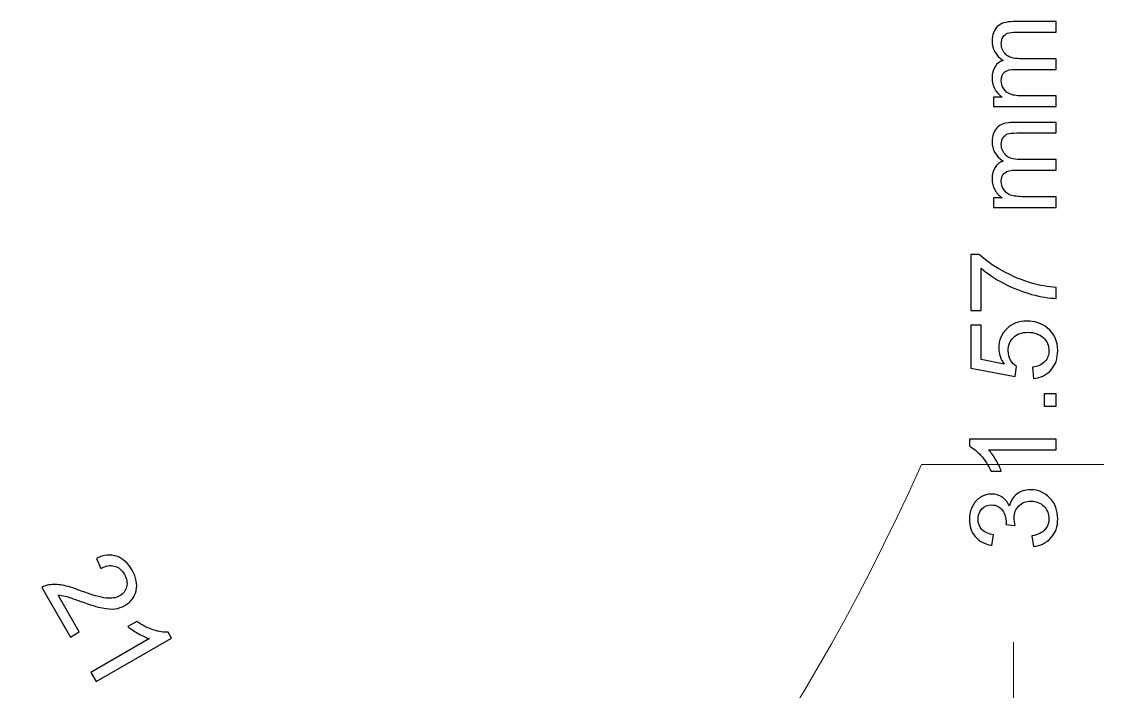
# Model space of a CAD drawing. Header units: millimetres. Extents: x -819 to 558, y -342 to 336.
# Drawn here: x 341.2 to 416.9, y -91.6 to -44.7 of the extents above; entities that cross this region are included whole.
import ezdxf

# ---------------------------------------------------------------- set-up
doc = ezdxf.new("R2010")
doc.units = ezdxf.units.MM
doc.header["$MEASUREMENT"] = 0
doc.layers.add('#Layer 1', color=7, linetype='Continuous')

msp = doc.modelspace()

# ---------------------------------------------------------------- linework, layer by layer
at = {"layer": '#Layer 1', "color": 250}
for points, knots in [([(413.6225, -50.6646), (413.6225, -50.6646), (409.2325, -50.6646), (409.2325, -50.6646), (409.2325, -50.6646), (409.2325, -50.6646), (409.2325, -50), (409.2325, -50), (409.2325, -50), (409.2325, -50), (409.8478, -50), (409.8478, -50), (409.8478, -50), (409.6333, -49.8617), (409.4597, -49.6782), (409.3299, -49.4496), (409.3299, -49.4496), (409.1986, -49.221), (409.1323, -48.96), (409.1323, -48.6679), (409.1323, -48.6679), (409.1323, -48.3433), (409.2001, -48.0766), (409.3355, -47.8692), (409.3355, -47.8692), (409.471, -47.6603), (409.6587, -47.5136), (409.9014, -47.4289), (409.9014, -47.4289), (409.3891, -47.0804), (409.1323, -46.6288), (409.1323, -46.0728), (409.1323, -46.0728), (409.1323, -45.6368), (409.2537, -45.3024), (409.495, -45.0681), (409.495, -45.0681), (409.7363, -44.8339), (410.1074, -44.7167), (410.6084, -44.7167), (410.6084, -44.7167), (410.6084, -44.7167), (413.6225, -44.7167), (413.6225, -44.7167), (413.6225, -44.7167), (413.6225, -44.7167), (413.6225, -45.4562), (413.6225, -45.4562), (413.6225, -45.4562), (413.6225, -45.4562), (410.8567, -45.4562), (410.8567, -45.4562), (410.8567, -45.4562), (410.559, -45.4562), (410.3445, -45.4802), (410.2132, -45.5281), (410.2132, -45.5281), (410.0834, -45.5775), (409.9776, -45.665), (409.8972, -45.7906), (409.8972, -45.7906), (409.8181, -45.9176), (409.7772, -46.0672), (409.7772, -46.2379), (409.7772, -46.2379), (409.7772, -46.547), (409.8802, -46.8024), (410.0862, -47.007), (410.0862, -47.007), (410.2909, -47.2102), (410.6196, -47.3132), (411.0712, -47.3132), (411.0712, -47.3132), (411.0712, -47.3132), (413.6225, -47.3132), (413.6225, -47.3132), (413.6225, -47.3132), (413.6225, -47.3132), (413.6225, -48.0569), (413.6225, -48.0569), (413.6225, -48.0569), (413.6225, -48.0569), (410.7706, -48.0569), (410.7706, -48.0569), (410.7706, -48.0569), (410.439, -48.0569), (410.1907, -48.1175), (410.0256, -48.2389), (410.0256, -48.2389), (409.8605, -48.3602), (409.7772, -48.5578), (409.7772, -48.8344), (409.7772, -48.8344), (409.7772, -49.0432), (409.8322, -49.2365), (409.9437, -49.4143), (409.9437, -49.4143), (410.0538, -49.5921), (410.2147, -49.722), (410.4263, -49.801), (410.4263, -49.801), (410.6394, -49.8814), (410.9456, -49.9209), (411.345, -49.9209), (411.345, -49.9209), (411.345, -49.9209), (413.6225, -49.9209), (413.6225, -49.9209), (413.6225, -49.9209), (413.6225, -49.9209), (413.6225, -50.6646), (413.6225, -50.6646)], [0, 0, 0, 0, 0.0357143, 0.0357143, 0.0357143, 0.0357143, 0.0714286, 0.0714286, 0.0714286, 0.0714286, 0.1071429, 0.1071429, 0.1071429, 0.1071429, 0.1428571, 0.1428571, 0.1428571, 0.1428571, 0.1785714, 0.1785714, 0.1785714, 0.1785714, 0.2142857, 0.2142857, 0.2142857, 0.2142857, 0.25, 0.25, 0.25, 0.25, 0.2857143, 0.2857143, 0.2857143, 0.2857143, 0.3214286, 0.3214286, 0.3214286, 0.3214286, 0.3571429, 0.3571429, 0.3571429, 0.3571429, 0.3928571, 0.3928571, 0.3928571, 0.3928571, 0.4285714, 0.4285714, 0.4285714, 0.4285714, 0.4642857, 0.4642857, 0.4642857, 0.4642857, 0.5, 0.5, 0.5, 0.5, 0.5357143, 0.5357143, 0.5357143, 0.5357143, 0.5714286, 0.5714286, 0.5714286, 0.5714286, 0.6071429, 0.6071429, 0.6071429, 0.6071429, 0.6428571, 0.6428571, 0.6428571, 0.6428571, 0.6785714, 0.6785714, 0.6785714, 0.6785714, 0.7142857, 0.7142857, 0.7142857, 0.7142857, 0.75, 0.75, 0.75, 0.75, 0.7857143, 0.7857143, 0.7857143, 0.7857143, 0.8214286, 0.8214286, 0.8214286, 0.8214286, 0.8571429, 0.8571429, 0.8571429, 0.8571429, 0.8928571, 0.8928571, 0.8928571, 0.8928571, 0.9285714, 0.9285714, 0.9285714, 0.9285714, 0.9642857, 0.9642857, 0.9642857, 0.9642857, 1, 1, 1, 1]), ([(413.6225, -57.7174), (413.6225, -57.7174), (409.2325, -57.7174), (409.2325, -57.7174), (409.2325, -57.7174), (409.2325, -57.7174), (409.2325, -57.0528), (409.2325, -57.0528), (409.2325, -57.0528), (409.2325, -57.0528), (409.8478, -57.0528), (409.8478, -57.0528), (409.8478, -57.0528), (409.6333, -56.9145), (409.4597, -56.731), (409.3299, -56.5024), (409.3299, -56.5024), (409.1986, -56.2738), (409.1323, -56.0128), (409.1323, -55.7207), (409.1323, -55.7207), (409.1323, -55.3961), (409.2001, -55.1294), (409.3355, -54.922), (409.3355, -54.922), (409.471, -54.7131), (409.6587, -54.5664), (409.9014, -54.4817), (409.9014, -54.4817), (409.3891, -54.1332), (409.1323, -53.6816), (409.1323, -53.1256), (409.1323, -53.1256), (409.1323, -52.6896), (409.2537, -52.3552), (409.495, -52.1209), (409.495, -52.1209), (409.7363, -51.8867), (410.1074, -51.7695), (410.6084, -51.7695), (410.6084, -51.7695), (410.6084, -51.7695), (413.6225, -51.7695), (413.6225, -51.7695), (413.6225, -51.7695), (413.6225, -51.7695), (413.6225, -52.509), (413.6225, -52.509), (413.6225, -52.509), (413.6225, -52.509), (410.8567, -52.509), (410.8567, -52.509), (410.8567, -52.509), (410.559, -52.509), (410.3445, -52.533), (410.2132, -52.5809), (410.2132, -52.5809), (410.0834, -52.6303), (409.9776, -52.7178), (409.8972, -52.8434), (409.8972, -52.8434), (409.8181, -52.9704), (409.7772, -53.12), (409.7772, -53.2907), (409.7772, -53.2907), (409.7772, -53.5998), (409.8802, -53.8552), (410.0862, -54.0598), (410.0862, -54.0598), (410.2909, -54.263), (410.6196, -54.366), (411.0712, -54.366), (411.0712, -54.366), (411.0712, -54.366), (413.6225, -54.366), (413.6225, -54.366), (413.6225, -54.366), (413.6225, -54.366), (413.6225, -55.1097), (413.6225, -55.1097), (413.6225, -55.1097), (413.6225, -55.1097), (410.7706, -55.1097), (410.7706, -55.1097), (410.7706, -55.1097), (410.439, -55.1097), (410.1907, -55.1703), (410.0256, -55.2917), (410.0256, -55.2917), (409.8605, -55.413), (409.7772, -55.6106), (409.7772, -55.8872), (409.7772, -55.8872), (409.7772, -56.096), (409.8322, -56.2893), (409.9437, -56.4671), (409.9437, -56.4671), (410.0538, -56.6449), (410.2147, -56.7748), (410.4263, -56.8538), (410.4263, -56.8538), (410.6394, -56.9342), (410.9456, -56.9737), (411.345, -56.9737), (411.345, -56.9737), (411.345, -56.9737), (413.6225, -56.9737), (413.6225, -56.9737), (413.6225, -56.9737), (413.6225, -56.9737), (413.6225, -57.7174), (413.6225, -57.7174)], [0, 0, 0, 0, 0.0357143, 0.0357143, 0.0357143, 0.0357143, 0.0714286, 0.0714286, 0.0714286, 0.0714286, 0.1071429, 0.1071429, 0.1071429, 0.1071429, 0.1428571, 0.1428571, 0.1428571, 0.1428571, 0.1785714, 0.1785714, 0.1785714, 0.1785714, 0.2142857, 0.2142857, 0.2142857, 0.2142857, 0.25, 0.25, 0.25, 0.25, 0.2857143, 0.2857143, 0.2857143, 0.2857143, 0.3214286, 0.3214286, 0.3214286, 0.3214286, 0.3571429, 0.3571429, 0.3571429, 0.3571429, 0.3928571, 0.3928571, 0.3928571, 0.3928571, 0.4285714, 0.4285714, 0.4285714, 0.4285714, 0.4642857, 0.4642857, 0.4642857, 0.4642857, 0.5, 0.5, 0.5, 0.5, 0.5357143, 0.5357143, 0.5357143, 0.5357143, 0.5714286, 0.5714286, 0.5714286, 0.5714286, 0.6071429, 0.6071429, 0.6071429, 0.6071429, 0.6428571, 0.6428571, 0.6428571, 0.6428571, 0.6785714, 0.6785714, 0.6785714, 0.6785714, 0.7142857, 0.7142857, 0.7142857, 0.7142857, 0.75, 0.75, 0.75, 0.75, 0.7857143, 0.7857143, 0.7857143, 0.7857143, 0.8214286, 0.8214286, 0.8214286, 0.8214286, 0.8571429, 0.8571429, 0.8571429, 0.8571429, 0.8928571, 0.8928571, 0.8928571, 0.8928571, 0.9285714, 0.9285714, 0.9285714, 0.9285714, 0.9642857, 0.9642857, 0.9642857, 0.9642857, 1, 1, 1, 1]), ([(408.3562, -64.9366), (408.3562, -64.9366), (407.6408, -64.9366), (407.6408, -64.9366), (407.6408, -64.9366), (407.6408, -64.9366), (407.6408, -61.0137), (407.6408, -61.0137), (407.6408, -61.0137), (407.6408, -61.0137), (408.2193, -61.0137), (408.2193, -61.0137), (408.2193, -61.0137), (408.63, -61.399), (409.1761, -61.7814), (409.8562, -62.161), (409.8562, -62.161), (410.5364, -62.5392), (411.2377, -62.8327), (411.956, -63.0387), (411.956, -63.0387), (412.464, -63.1883), (413.0185, -63.2828), (413.6225, -63.3237), (413.6225, -63.3237), (413.6225, -63.3237), (413.6225, -64.0886), (413.6225, -64.0886), (413.6225, -64.0886), (413.1455, -64.0801), (412.5698, -63.987), (411.8939, -63.8077), (411.8939, -63.8077), (411.2194, -63.6285), (410.5674, -63.3717), (409.9409, -63.0373), (409.9409, -63.0373), (409.3144, -62.7014), (408.7852, -62.3458), (408.3562, -61.9677), (408.3562, -61.9677), (408.3562, -61.9677), (408.3562, -64.9366), (408.3562, -64.9366)], [0, 0, 0, 0, 0.0909091, 0.0909091, 0.0909091, 0.0909091, 0.1818182, 0.1818182, 0.1818182, 0.1818182, 0.2727273, 0.2727273, 0.2727273, 0.2727273, 0.3636364, 0.3636364, 0.3636364, 0.3636364, 0.4545455, 0.4545455, 0.4545455, 0.4545455, 0.5454545, 0.5454545, 0.5454545, 0.5454545, 0.6363636, 0.6363636, 0.6363636, 0.6363636, 0.7272727, 0.7272727, 0.7272727, 0.7272727, 0.8181818, 0.8181818, 0.8181818, 0.8181818, 0.9090909, 0.9090909, 0.9090909, 0.9090909, 1, 1, 1, 1]), ([(412.035, -69.6949), (412.035, -69.6949), (411.9687, -68.9132), (411.9687, -68.9132), (411.9687, -68.9132), (412.3497, -68.8553), (412.6347, -68.7213), (412.8266, -68.511), (412.8266, -68.511), (413.0185, -68.2993), (413.1145, -68.0453), (413.1145, -67.7476), (413.1145, -67.7476), (413.1145, -67.3892), (412.979, -67.0858), (412.7095, -66.8388), (412.7095, -66.8388), (412.4386, -66.5905), (412.0801, -66.4663), (411.6342, -66.4663), (411.6342, -66.4663), (411.2095, -66.4663), (410.8751, -66.5848), (410.6295, -66.8233), (410.6295, -66.8233), (410.384, -67.0618), (410.2612, -67.3736), (410.2612, -67.7603), (410.2612, -67.7603), (410.2612, -68.0002), (410.3163, -68.2161), (410.4249, -68.4094), (410.4249, -68.4094), (410.5336, -68.6027), (410.6747, -68.7537), (410.8482, -68.8638), (410.8482, -68.8638), (410.8482, -68.8638), (410.7579, -69.5623), (410.7579, -69.5623), (410.7579, -69.5623), (410.7579, -69.5623), (407.645, -68.9753), (407.645, -68.9753), (407.645, -68.9753), (407.645, -68.9753), (407.645, -65.9611), (407.645, -65.9611), (407.645, -65.9611), (407.645, -65.9611), (408.3562, -65.9611), (408.3562, -65.9611), (408.3562, -65.9611), (408.3562, -65.9611), (408.3562, -68.3798), (408.3562, -68.3798), (408.3562, -68.3798), (408.3562, -68.3798), (409.9846, -68.7072), (409.9846, -68.7072), (409.9846, -68.7072), (409.7306, -68.3431), (409.6036, -67.9607), (409.6036, -67.5613), (409.6036, -67.5613), (409.6036, -67.0322), (409.7871, -66.5862), (410.154, -66.2222), (410.154, -66.2222), (410.5209, -65.8581), (410.9922, -65.6761), (411.5679, -65.6761), (411.5679, -65.6761), (412.1168, -65.6761), (412.591, -65.8369), (412.9903, -66.1559), (412.9903, -66.1559), (413.48, -66.5453), (413.7255, -67.0759), (413.7255, -67.7476), (413.7255, -67.7476), (413.7255, -68.2993), (413.5717, -68.7495), (413.2627, -69.098), (413.2627, -69.098), (412.9536, -69.4466), (412.5444, -69.6455), (412.035, -69.6949)], [0, 0, 0, 0, 0.0454545, 0.0454545, 0.0454545, 0.0454545, 0.0909091, 0.0909091, 0.0909091, 0.0909091, 0.1363636, 0.1363636, 0.1363636, 0.1363636, 0.1818182, 0.1818182, 0.1818182, 0.1818182, 0.2272727, 0.2272727, 0.2272727, 0.2272727, 0.2727273, 0.2727273, 0.2727273, 0.2727273, 0.3181818, 0.3181818, 0.3181818, 0.3181818, 0.3636364, 0.3636364, 0.3636364, 0.3636364, 0.4090909, 0.4090909, 0.4090909, 0.4090909, 0.4545455, 0.4545455, 0.4545455, 0.4545455, 0.5, 0.5, 0.5, 0.5, 0.5454545, 0.5454545, 0.5454545, 0.5454545, 0.5909091, 0.5909091, 0.5909091, 0.5909091, 0.6363636, 0.6363636, 0.6363636, 0.6363636, 0.6818182, 0.6818182, 0.6818182, 0.6818182, 0.7272727, 0.7272727, 0.7272727, 0.7272727, 0.7727273, 0.7727273, 0.7727273, 0.7727273, 0.8181818, 0.8181818, 0.8181818, 0.8181818, 0.8636364, 0.8636364, 0.8636364, 0.8636364, 0.9090909, 0.9090909, 0.9090909, 0.9090909, 0.9545455, 0.9545455, 0.9545455, 0.9545455, 1, 1, 1, 1]), ([(413.6225, -71.6295), (413.6225, -71.6295), (412.7744, -71.6295), (412.7744, -71.6295), (412.7744, -71.6295), (412.7744, -71.6295), (412.7744, -70.7815), (412.7744, -70.7815), (412.7744, -70.7815), (412.7744, -70.7815), (413.6225, -70.7815), (413.6225, -70.7815), (413.6225, -70.7815), (413.6225, -70.7815), (413.6225, -71.6295), (413.6225, -71.6295)], [0, 0, 0, 0, 0.25, 0.25, 0.25, 0.25, 0.5, 0.5, 0.5, 0.5, 0.75, 0.75, 0.75, 0.75, 1, 1, 1, 1]), ([(413.6225, -73.9537), (413.6225, -73.9537), (413.6225, -74.6973), (413.6225, -74.6973), (413.6225, -74.6973), (413.6225, -74.6973), (408.8811, -74.6973), (408.8811, -74.6973), (408.8811, -74.6973), (409.0519, -74.8765), (409.2226, -75.1108), (409.3934, -75.4015), (409.3934, -75.4015), (409.5641, -75.6936), (409.6925, -75.9546), (409.7772, -76.186), (409.7772, -76.186), (409.7772, -76.186), (409.0589, -76.186), (409.0589, -76.186), (409.0589, -76.186), (408.8628, -75.7698), (408.6257, -75.4057), (408.3477, -75.0938), (408.3477, -75.0938), (408.0683, -74.7834), (407.7988, -74.5618), (407.5378, -74.432), (407.5378, -74.432), (407.5378, -74.432), (407.5378, -73.9537), (407.5378, -73.9537), (407.5378, -73.9537), (407.5378, -73.9537), (413.6225, -73.9537), (413.6225, -73.9537)], [0, 0, 0, 0, 0.1111111, 0.1111111, 0.1111111, 0.1111111, 0.2222222, 0.2222222, 0.2222222, 0.2222222, 0.3333333, 0.3333333, 0.3333333, 0.3333333, 0.4444444, 0.4444444, 0.4444444, 0.4444444, 0.5555556, 0.5555556, 0.5555556, 0.5555556, 0.6666667, 0.6666667, 0.6666667, 0.6666667, 0.7777778, 0.7777778, 0.7777778, 0.7777778, 0.8888889, 0.8888889, 0.8888889, 0.8888889, 1, 1, 1, 1]), ([(412.0223, -81.4608), (412.0223, -81.4608), (411.9235, -80.7171), (411.9235, -80.7171), (411.9235, -80.7171), (412.3454, -80.6311), (412.6488, -80.4857), (412.8351, -80.2811), (412.8351, -80.2811), (413.0214, -80.0751), (413.1145, -79.8253), (413.1145, -79.5304), (413.1145, -79.5304), (413.1145, -79.1804), (412.9931, -78.8841), (412.7504, -78.6428), (412.7504, -78.6428), (412.5077, -78.4029), (412.2071, -78.2816), (411.8487, -78.2816), (411.8487, -78.2816), (411.5072, -78.2816), (411.225, -78.393), (411.0035, -78.616), (411.0035, -78.616), (410.7819, -78.8404), (410.6704, -79.124), (410.6704, -79.4683), (410.6704, -79.4683), (410.6704, -79.6094), (410.6987, -79.7844), (410.7537, -79.9932), (410.7537, -79.9932), (410.7537, -79.9932), (410.1004, -79.91), (410.1004, -79.91), (410.1004, -79.91), (410.106, -79.8606), (410.1088, -79.8211), (410.1088, -79.79), (410.1088, -79.79), (410.1088, -79.4739), (410.0256, -79.1889), (409.8605, -78.9349), (409.8605, -78.9349), (409.6954, -78.6809), (409.44, -78.5539), (409.0956, -78.5539), (409.0956, -78.5539), (408.8233, -78.5539), (408.5961, -78.647), (408.4183, -78.8319), (408.4183, -78.8319), (408.2391, -79.0167), (408.1488, -79.2552), (408.1488, -79.5473), (408.1488, -79.5473), (408.1488, -79.8366), (408.2405, -80.0779), (408.4211, -80.2698), (408.4211, -80.2698), (408.6032, -80.4631), (408.8769, -80.5873), (409.241, -80.6424), (409.241, -80.6424), (409.241, -80.6424), (409.1083, -81.386), (409.1083, -81.386), (409.1083, -81.386), (408.6088, -81.2957), (408.2222, -81.0883), (407.9484, -80.7665), (407.9484, -80.7665), (407.6746, -80.4434), (407.5378, -80.0426), (407.5378, -79.5628), (407.5378, -79.5628), (407.5378, -79.2326), (407.6083, -78.9278), (407.7494, -78.6499), (407.7494, -78.6499), (407.892, -78.3719), (408.0853, -78.1588), (408.3308, -78.0106), (408.3308, -78.0106), (408.5763, -77.8639), (408.836, -77.7891), (409.1126, -77.7891), (409.1126, -77.7891), (409.3736, -77.7891), (409.6121, -77.8596), (409.828, -78.0007), (409.828, -78.0007), (410.0425, -78.1419), (410.2132, -78.3493), (410.3402, -78.6245), (410.3402, -78.6245), (410.4221, -78.266), (410.5942, -77.988), (410.8553, -77.7891), (410.8553, -77.7891), (411.1149, -77.5915), (411.4409, -77.4927), (411.8318, -77.4927), (411.8318, -77.4927), (412.361, -77.4927), (412.8097, -77.6847), (413.178, -78.0713), (413.178, -78.0713), (413.5463, -78.4565), (413.7297, -78.9448), (413.7297, -79.5346), (413.7297, -79.5346), (413.7297, -80.0666), (413.5717, -80.5083), (413.2542, -80.8597), (413.2542, -80.8597), (412.9381, -81.211), (412.5275, -81.4114), (412.0223, -81.4608)], [0, 0, 0, 0, 0.0333333, 0.0333333, 0.0333333, 0.0333333, 0.0666667, 0.0666667, 0.0666667, 0.0666667, 0.1, 0.1, 0.1, 0.1, 0.1333333, 0.1333333, 0.1333333, 0.1333333, 0.1666667, 0.1666667, 0.1666667, 0.1666667, 0.2, 0.2, 0.2, 0.2, 0.2333333, 0.2333333, 0.2333333, 0.2333333, 0.2666667, 0.2666667, 0.2666667, 0.2666667, 0.3, 0.3, 0.3, 0.3, 0.3333333, 0.3333333, 0.3333333, 0.3333333, 0.3666667, 0.3666667, 0.3666667, 0.3666667, 0.4, 0.4, 0.4, 0.4, 0.4333333, 0.4333333, 0.4333333, 0.4333333, 0.4666667, 0.4666667, 0.4666667, 0.4666667, 0.5, 0.5, 0.5, 0.5, 0.5333333, 0.5333333, 0.5333333, 0.5333333, 0.5666667, 0.5666667, 0.5666667, 0.5666667, 0.6, 0.6, 0.6, 0.6, 0.6333333, 0.6333333, 0.6333333, 0.6333333, 0.6666667, 0.6666667, 0.6666667, 0.6666667, 0.7, 0.7, 0.7, 0.7, 0.7333333, 0.7333333, 0.7333333, 0.7333333, 0.7666667, 0.7666667, 0.7666667, 0.7666667, 0.8, 0.8, 0.8, 0.8, 0.8333333, 0.8333333, 0.8333333, 0.8333333, 0.8666667, 0.8666667, 0.8666667, 0.8666667, 0.9, 0.9, 0.9, 0.9, 0.9333333, 0.9333333, 0.9333333, 0.9333333, 0.9666667, 0.9666667, 0.9666667, 0.9666667, 1, 1, 1, 1]), ([(345.2198, -87.4449), (345.2198, -87.4449), (344.6004, -87.8019), (344.6004, -87.8019), (344.6004, -87.8019), (344.6004, -87.8019), (342.598, -84.3334), (342.598, -84.3334), (342.598, -84.3334), (342.7504, -84.2388), (342.9141, -84.1782), (343.089, -84.1499), (343.089, -84.1499), (343.3755, -84.102), (343.6902, -84.1091), (344.0317, -84.1711), (344.0317, -84.1711), (344.3732, -84.2346), (344.7993, -84.3617), (345.313, -84.5563), (345.313, -84.5563), (346.1103, -84.8569), (346.7029, -85.0277), (347.091, -85.07), (347.091, -85.07), (347.4805, -85.1137), (347.7965, -85.0644), (348.0406, -84.9232), (348.0406, -84.9232), (348.2961, -84.7764), (348.4584, -84.5606), (348.5289, -84.2769), (348.5289, -84.2769), (348.5981, -83.9933), (348.5487, -83.704), (348.3794, -83.4105), (348.3794, -83.4105), (348.2002, -83.1001), (347.963, -82.9068), (347.6696, -82.8277), (347.6696, -82.8277), (347.376, -82.7487), (347.0642, -82.8037), (346.734, -82.9914), (346.734, -82.9914), (346.734, -82.9914), (346.4193, -82.2901), (346.4193, -82.2901), (346.4193, -82.2901), (346.94, -82.0502), (347.4141, -82.0036), (347.8446, -82.149), (347.8446, -82.149), (348.2735, -82.2958), (348.6334, -82.6188), (348.9212, -83.1171), (348.9212, -83.1171), (349.212, -83.6208), (349.3022, -84.1005), (349.1922, -84.5549), (349.1922, -84.5549), (349.0821, -85.0093), (348.821, -85.3565), (348.4076, -85.5936), (348.4076, -85.5936), (348.1987, -85.7148), (347.9672, -85.7911), (347.7147, -85.8235), (347.7147, -85.8235), (347.4621, -85.8546), (347.1657, -85.8348), (346.8271, -85.7657), (346.8271, -85.7657), (346.4871, -85.6951), (345.9889, -85.5413), (345.3299, -85.3042), (345.3299, -85.3042), (344.7823, -85.1053), (344.4183, -84.9839), (344.2391, -84.9415), (344.2391, -84.9415), (344.06, -84.8993), (343.8919, -84.8752), (343.734, -84.8711), (343.734, -84.8711), (343.734, -84.8711), (345.2198, -87.4449), (345.2198, -87.4449)], [0, 0, 0, 0, 0.0454545, 0.0454545, 0.0454545, 0.0454545, 0.0909091, 0.0909091, 0.0909091, 0.0909091, 0.1363636, 0.1363636, 0.1363636, 0.1363636, 0.1818182, 0.1818182, 0.1818182, 0.1818182, 0.2272727, 0.2272727, 0.2272727, 0.2272727, 0.2727273, 0.2727273, 0.2727273, 0.2727273, 0.3181818, 0.3181818, 0.3181818, 0.3181818, 0.3636364, 0.3636364, 0.3636364, 0.3636364, 0.4090909, 0.4090909, 0.4090909, 0.4090909, 0.4545455, 0.4545455, 0.4545455, 0.4545455, 0.5, 0.5, 0.5, 0.5, 0.5454545, 0.5454545, 0.5454545, 0.5454545, 0.5909091, 0.5909091, 0.5909091, 0.5909091, 0.6363636, 0.6363636, 0.6363636, 0.6363636, 0.6818182, 0.6818182, 0.6818182, 0.6818182, 0.7272727, 0.7272727, 0.7272727, 0.7272727, 0.7727273, 0.7727273, 0.7727273, 0.7727273, 0.8181818, 0.8181818, 0.8181818, 0.8181818, 0.8636364, 0.8636364, 0.8636364, 0.8636364, 0.9090909, 0.9090909, 0.9090909, 0.9090909, 0.9545455, 0.9545455, 0.9545455, 0.9545455, 1, 1, 1, 1]), ([(346.4002, -90.9204), (346.4002, -90.9204), (346.0291, -90.2769), (346.0291, -90.2769), (346.0291, -90.2769), (346.0291, -90.2769), (350.134, -87.9063), (350.134, -87.9063), (350.134, -87.9063), (349.897, -87.8371), (349.6317, -87.7186), (349.3381, -87.552), (349.3381, -87.552), (349.0446, -87.3855), (348.8033, -87.2233), (348.6143, -87.0666), (348.6143, -87.0666), (348.6143, -87.0666), (349.2365, -86.7068), (349.2365, -86.7068), (349.2365, -86.7068), (349.6147, -86.9693), (350.0014, -87.1654), (350.3979, -87.2966), (350.3979, -87.2966), (350.7945, -87.4264), (351.1387, -87.4829), (351.4294, -87.4632), (351.4294, -87.4632), (351.4294, -87.4632), (351.6693, -87.8794), (351.6693, -87.8794), (351.6693, -87.8794), (351.6693, -87.8794), (346.4002, -90.9204), (346.4002, -90.9204)], [0, 0, 0, 0, 0.1111111, 0.1111111, 0.1111111, 0.1111111, 0.2222222, 0.2222222, 0.2222222, 0.2222222, 0.3333333, 0.3333333, 0.3333333, 0.3333333, 0.4444444, 0.4444444, 0.4444444, 0.4444444, 0.5555556, 0.5555556, 0.5555556, 0.5555556, 0.6666667, 0.6666667, 0.6666667, 0.6666667, 0.7777778, 0.7777778, 0.7777778, 0.7777778, 0.8888889, 0.8888889, 0.8888889, 0.8888889, 1, 1, 1, 1])]:
    msp.add_open_spline(points, degree=3, knots=knots, dxfattribs=at)
at = {"layer": '#Layer 1', "color": 22, "lineweight": 9}
msp.add_open_spline([(318.1419, -125.4401), (363.3565, -129.764), (385.4174, -117.0418), (404.1968, -75.7174)], degree=3, dxfattribs=at)
msp.add_open_spline([(404.2222, -75.7174), (404.2222, -75.7174), (404.2221, -75.7114), (404.2221, -75.7114), (404.2221, -75.7114), (404.2221, -75.7114), (416.9221, -75.7114), (416.9221, -75.7114), (416.9221, -75.7114), (416.9221, -75.7114), (416.9223, -75.7463), (416.9223, -75.7463)], degree=3, knots=[0, 0, 0, 0, 0.3333333, 0.3333333, 0.3333333, 0.3333333, 0.6666667, 0.6666667, 0.6666667, 0.6666667, 1, 1, 1, 1], dxfattribs=at)
at = {"layer": '#Layer 1', "color": 250, "lineweight": 20}
msp.add_open_spline([(410.633, -94.9374), (410.633, -94.9374), (410.633, -88.1663), (410.633, -88.1663)], degree=3, dxfattribs=at)

doc.saveas('drawing.dxf')
